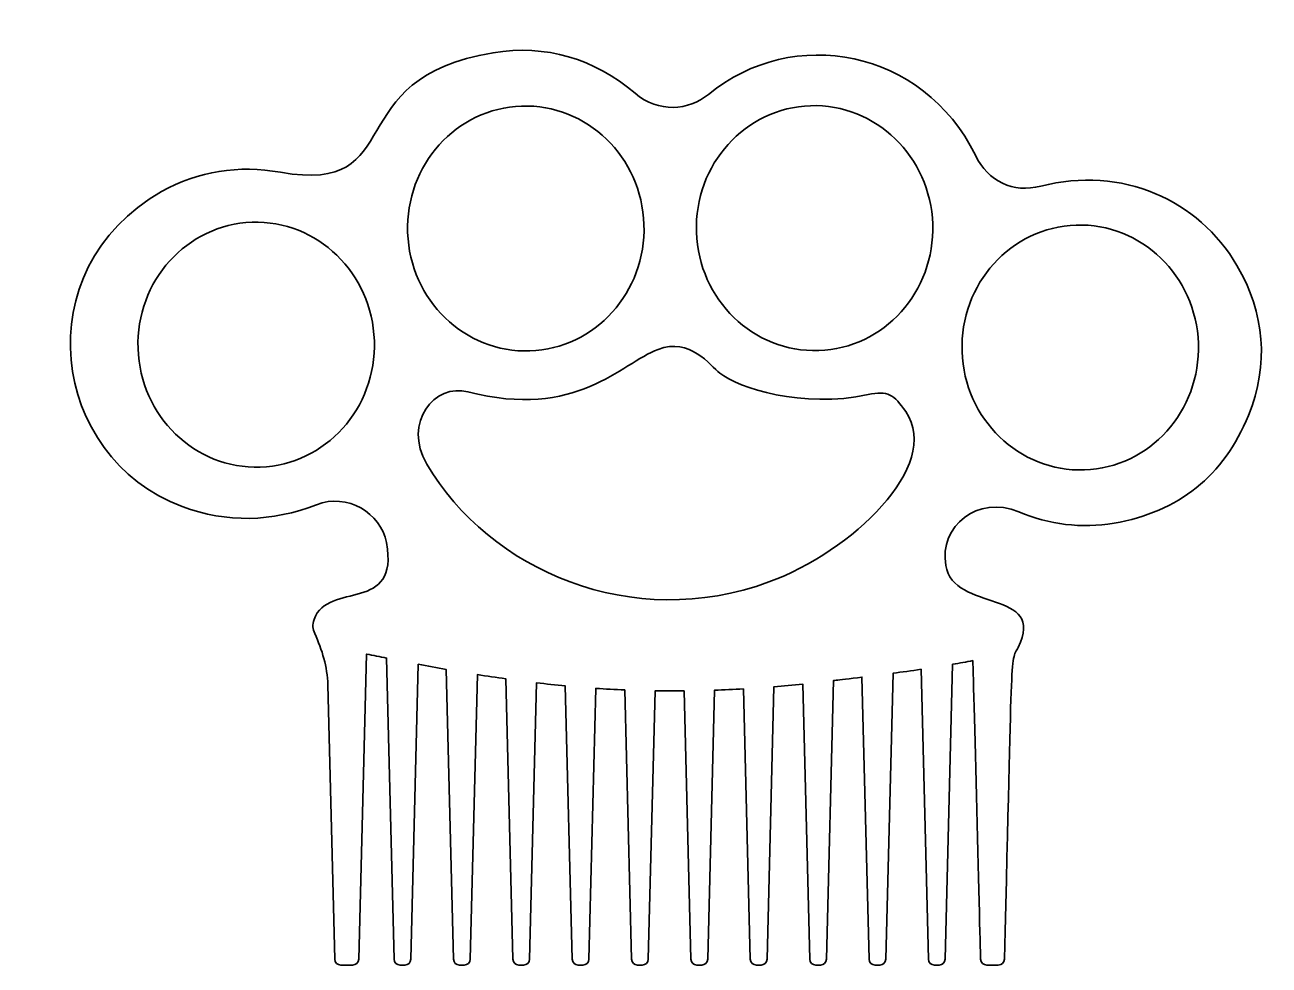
# Model space of a CAD drawing. Header units: inches. Extents: x -0.03 to 5.7, y -24.02 to -19.69.
import ezdxf

# ---------------------------------------------------------------- set-up
doc = ezdxf.new("R2010")
doc.units = ezdxf.units.IN
doc.header["$MEASUREMENT"] = 0
doc.layers.add('_U+0421_U+043B_U+043E_U+0439 1', color=7, linetype='Continuous')

msp = doc.modelspace()

# ---------------------------------------------------------------- linework, layer by layer
at = {"layer": '_U+0421_U+043B_U+043E_U+0439 1', "color": 22, "lineweight": 35, "true_color": 0xe52421}
for points, knots in [([(5.5554, -20.8002), (5.3789, -20.497), (5.0241, -20.339), (4.6512, -20.4345), (4.5225, -20.4675), (4.4093, -20.4126), (4.3502, -20.2925), (4.1083, -19.8013), (3.5101, -19.6916), (3.1197, -20.0117), (3.0284, -20.0866), (2.8904, -20.0982), (2.782, -20.0068), (2.5921, -19.8466), (2.3728, -19.7803), (2.1273, -19.82), (1.4089, -19.9363), (1.7444, -20.4747), (1.1476, -20.3707), (0.9549, -20.3372), (0.7693, -20.3631), (0.5998, -20.4594), (-0.0301, -20.8172), (0.0867, -21.6839), (0.6945, -21.9103), (0.9016, -21.9874), (1.1085, -21.9817), (1.3131, -21.9021), (1.4559, -21.8466), (1.6103, -21.9397), (1.6359, -22.0768), (1.6974, -22.406), (1.3666, -22.252), (1.3025, -22.4308), (1.294, -22.4543), (1.2965, -22.4765), (1.3054, -22.4958), (1.3397, -22.5704), (1.3637, -22.6493), (1.3658, -22.7314), (1.3658, -22.7314), (1.3978, -23.9953), (1.3978, -23.9953), (1.3982, -24.0108), (1.4108, -24.0231), (1.4263, -24.0231), (1.4263, -24.0231), (1.4798, -24.0231), (1.4798, -24.0231), (1.4953, -24.0231), (1.5079, -24.0108), (1.5083, -23.9953), (1.5083, -23.9953), (1.5439, -22.5909), (1.5439, -22.5909), (1.5439, -22.5904), (1.5443, -22.59), (1.5448, -22.5901), (1.5756, -22.5965), (1.606, -22.6026), (1.6363, -22.6087), (1.6363, -22.6087), (1.6714, -23.9961), (1.6714, -23.9961), (1.6718, -24.0112), (1.6841, -24.0231), (1.6991, -24.0231), (1.6991, -24.0231), (1.7207, -24.0231), (1.7207, -24.0231), (1.7357, -24.0231), (1.748, -24.0112), (1.7484, -23.9961), (1.7484, -23.9961), (1.7828, -22.6372), (1.7828, -22.6372), (1.826, -22.6453), (1.8688, -22.6531), (1.9111, -22.6606), (1.9111, -22.6606), (1.945, -23.9961), (1.945, -23.9961), (1.9453, -24.0112), (1.9576, -24.0231), (1.9727, -24.0231), (1.9727, -24.0231), (1.9943, -24.0231), (1.9943, -24.0231), (2.0093, -24.0231), (2.0216, -24.0112), (2.022, -23.9961), (2.022, -23.9961), (2.0552, -22.6846), (2.0552, -22.6846), (2.099, -22.6916), (2.1425, -22.6981), (2.1858, -22.7042), (2.1858, -22.7042), (2.2185, -23.9961), (2.2185, -23.9961), (2.2189, -24.0112), (2.2312, -24.0231), (2.2462, -24.0231), (2.2462, -24.0231), (2.2679, -24.0231), (2.2679, -24.0231), (2.2829, -24.0231), (2.2952, -24.0112), (2.2956, -23.9961), (2.2956, -23.9961), (2.3278, -22.7225), (2.3278, -22.7225), (2.372, -22.7277), (2.4161, -22.7324), (2.4602, -22.7366), (2.4602, -22.7366), (2.4921, -23.9961), (2.4921, -23.9961), (2.4925, -24.0112), (2.5048, -24.0231), (2.5198, -24.0231), (2.5198, -24.0231), (2.5414, -24.0231), (2.5414, -24.0231), (2.5565, -24.0231), (2.5687, -24.0112), (2.5691, -23.9961), (2.5691, -23.9961), (2.6007, -22.7481), (2.6007, -22.7481), (2.645, -22.7511), (2.6895, -22.7536), (2.7343, -22.7555), (2.7343, -22.7555), (2.7657, -23.9961), (2.7657, -23.9961), (2.766, -24.0112), (2.7783, -24.0231), (2.7934, -24.0231), (2.7934, -24.0231), (2.815, -24.0231), (2.815, -24.0231), (2.83, -24.0231), (2.8423, -24.0112), (2.8427, -23.9961), (2.8427, -23.9961), (2.874, -22.7596), (2.874, -22.7596), (2.9182, -22.7604), (2.9628, -22.7605), (3.0079, -22.7601), (3.0079, -22.7601), (3.0392, -23.9961), (3.0392, -23.9961), (3.0396, -24.0112), (3.0519, -24.0231), (3.0669, -24.0231), (3.0669, -24.0231), (3.0886, -24.0231), (3.0886, -24.0231), (3.1036, -24.0231), (3.1159, -24.0112), (3.1163, -23.9961), (3.1163, -23.9961), (3.1476, -22.7569), (3.1476, -22.7569), (3.1916, -22.7553), (3.2361, -22.7533), (3.2813, -22.7506), (3.2813, -22.7506), (3.3128, -23.9961), (3.3128, -23.9961), (3.3132, -24.0112), (3.3255, -24.0231), (3.3405, -24.0231), (3.3405, -24.0231), (3.3621, -24.0231), (3.3621, -24.0231), (3.3772, -24.0231), (3.3895, -24.0112), (3.3898, -23.9961), (3.3898, -23.9961), (3.4216, -22.7406), (3.4216, -22.7406), (3.4652, -22.737), (3.5093, -22.733), (3.5543, -22.7283), (3.5543, -22.7283), (3.5864, -23.9961), (3.5864, -23.9961), (3.5868, -24.0112), (3.5991, -24.0231), (3.6141, -24.0231), (3.6141, -24.0231), (3.6357, -24.0231), (3.6357, -24.0231), (3.6507, -24.0231), (3.663, -24.0112), (3.6634, -23.9961), (3.6634, -23.9961), (3.6959, -22.7122), (3.6959, -22.7122), (3.6999, -22.7117), (3.7038, -22.7113), (3.7079, -22.7108), (3.7253, -22.7086), (3.7687, -22.7037), (3.8271, -22.6966), (3.8271, -22.6966), (3.8599, -23.9961), (3.8599, -23.9961), (3.8603, -24.0112), (3.8726, -24.0231), (3.8877, -24.0231), (3.8877, -24.0231), (3.9093, -24.0231), (3.9093, -24.0231), (3.9243, -24.0231), (3.9366, -24.0112), (3.937, -23.9961), (3.937, -23.9961), (3.9703, -22.6785), (3.9703, -22.6785), (4.0118, -22.673), (4.0556, -22.667), (4.0997, -22.6605), (4.0997, -22.6605), (4.1335, -23.9961), (4.1335, -23.9961), (4.1339, -24.0112), (4.1462, -24.0231), (4.1612, -24.0231), (4.1612, -24.0231), (4.1828, -24.0231), (4.1828, -24.0231), (4.1979, -24.0231), (4.2102, -24.0112), (4.2105, -23.9961), (4.2105, -23.9961), (4.2449, -22.6374), (4.2449, -22.6374), (4.2772, -22.6319), (4.3085, -22.6261), (4.3379, -22.6202), (4.3393, -22.6199), (4.3737, -23.9968), (4.3736, -23.9953), (4.374, -24.0108), (4.3867, -24.0231), (4.4021, -24.0231), (4.4021, -24.0231), (4.4556, -24.0231), (4.4556, -24.0231), (4.4711, -24.0231), (4.4837, -24.0108), (4.4841, -23.9953), (4.5202, -22.571), (4.5089, -22.6214), (4.547, -22.5605), (4.6801, -22.2874), (4.2487, -22.4001), (4.2132, -22.1818), (4.1836, -21.9998), (4.3601, -21.8564), (4.5496, -21.9348), (4.6914, -21.9934), (4.8381, -22.013), (4.989, -21.987), (5.2862, -21.9357), (5.4956, -21.7689), (5.6081, -21.4905), (5.7035, -21.2545), (5.6841, -21.0214), (5.5554, -20.8002)], [0, 0, 0, 0, 1, 1, 1, 2, 2, 2, 3, 3, 3, 4, 4, 4, 5, 5, 5, 6, 6, 6, 7, 7, 7, 8, 8, 8, 9, 9, 9, 10, 10, 10, 11, 11, 11, 12, 12, 12, 13, 13, 13, 14, 14, 14, 15, 15, 15, 16, 16, 16, 17, 17, 17, 18, 18, 18, 19, 19, 19, 20, 20, 20, 21, 21, 21, 22, 22, 22, 23, 23, 23, 24, 24, 24, 25, 25, 25, 26, 26, 26, 27, 27, 27, 28, 28, 28, 29, 29, 29, 30, 30, 30, 31, 31, 31, 32, 32, 32, 33, 33, 33, 34, 34, 34, 35, 35, 35, 36, 36, 36, 37, 37, 37, 38, 38, 38, 39, 39, 39, 40, 40, 40, 41, 41, 41, 42, 42, 42, 43, 43, 43, 44, 44, 44, 45, 45, 45, 46, 46, 46, 47, 47, 47, 48, 48, 48, 49, 49, 49, 50, 50, 50, 51, 51, 51, 52, 52, 52, 53, 53, 53, 54, 54, 54, 55, 55, 55, 56, 56, 56, 57, 57, 57, 58, 58, 58, 59, 59, 59, 60, 60, 60, 61, 61, 61, 62, 62, 62, 63, 63, 63, 64, 64, 64, 65, 65, 65, 66, 66, 66, 67, 67, 67, 68, 68, 68, 69, 69, 69, 70, 70, 70, 71, 71, 71, 72, 72, 72, 73, 73, 73, 74, 74, 74, 75, 75, 75, 76, 76, 76, 77, 77, 77, 78, 78, 78, 79, 79, 79, 80, 80, 80, 81, 81, 81, 82, 82, 82, 83, 83, 83, 84, 84, 84, 85, 85, 85, 86, 86, 86, 87, 87, 87, 88, 88, 88, 89, 89, 89, 90, 90, 90, 91, 91, 91, 91]), ([(2.2591, -20.0657), (2.5598, -20.0556), (2.8121, -20.2999), (2.8226, -20.6114), (2.8331, -20.9228), (2.5978, -21.1836), (2.2971, -21.1937), (1.9964, -21.2039), (1.7441, -20.9595), (1.7337, -20.6481), (1.7232, -20.3366), (1.9584, -20.0759), (2.2591, -20.0657)], [0, 0, 0, 0, 1, 1, 1, 2, 2, 2, 3, 3, 3, 4, 4, 4, 4]), ([(3.5899, -20.0639), (3.8906, -20.0538), (4.1428, -20.2981), (4.1533, -20.6096), (4.1638, -20.9211), (3.9286, -21.1818), (3.6279, -21.1919), (3.3272, -21.2021), (3.075, -20.9578), (3.0645, -20.6463), (3.054, -20.3348), (3.2892, -20.0741), (3.5899, -20.0639)], [0, 0, 0, 0, 1, 1, 1, 2, 2, 2, 3, 3, 3, 4, 4, 4, 4]), ([(1.0547, -21.7288), (0.7541, -21.7389), (0.5017, -21.4946), (0.4912, -21.1831), (0.4808, -20.8716), (0.716, -20.6109), (1.0167, -20.6008), (1.3174, -20.5907), (1.5697, -20.8349), (1.5802, -21.1464), (1.5907, -21.4579), (1.3554, -21.7187), (1.0547, -21.7288)], [0, 0, 0, 0, 1, 1, 1, 2, 2, 2, 3, 3, 3, 4, 4, 4, 4]), ([(4.852, -21.7418), (4.5513, -21.7519), (4.2991, -21.5076), (4.2886, -21.1961), (4.2781, -20.8846), (4.5133, -20.6239), (4.814, -20.6138), (5.1147, -20.6036), (5.367, -20.8479), (5.3775, -21.1594), (5.388, -21.4709), (5.1527, -21.7316), (4.852, -21.7418)], [0, 0, 0, 0, 1, 1, 1, 2, 2, 2, 3, 3, 3, 4, 4, 4, 4]), ([(3.3987, -22.2581), (2.7696, -22.49), (2.11, -22.207), (1.8217, -21.7148), (1.7097, -21.5236), (1.8584, -21.3417), (2.0118, -21.3818), (2.5106, -21.5125), (2.7169, -21.2512), (2.8878, -21.1864), (3.0338, -21.131), (3.1282, -21.2598), (3.1725, -21.296), (3.2561, -21.3647), (3.5551, -21.4598), (3.8552, -21.3949), (3.9445, -21.3756), (3.9759, -21.3946), (4.0287, -21.4732), (4.1979, -21.7254), (3.7774, -22.1185), (3.3987, -22.2581)], [0, 0, 0, 0, 1, 1, 1, 2, 2, 2, 3, 3, 3, 4, 4, 4, 5, 5, 5, 6, 6, 6, 7, 7, 7, 7])]:
    msp.add_open_spline(points, degree=3, knots=knots, dxfattribs=at)

doc.saveas('drawing.dxf')
